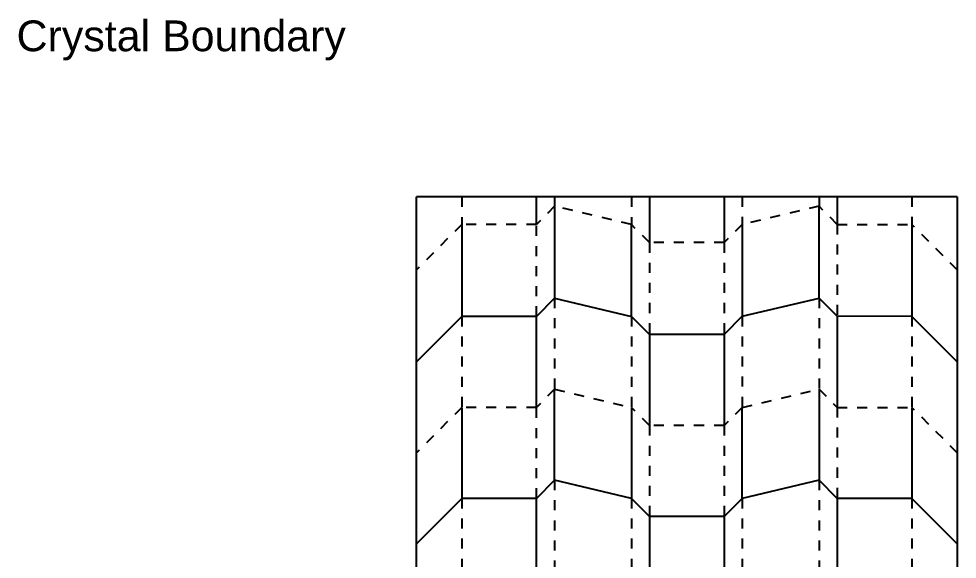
# Model space of a CAD drawing. Extents: x 11 to 192, y -290 to -9.
# Drawn here: x 11.1 to 143, y -84.9 to -9 of the extents above; entities that cross this region are included whole.
import ezdxf

# ---------------------------------------------------------------- set-up
doc = ezdxf.new("R2010")
doc.units = 0
for name, pattern in [('AI-LINETYPE-100', [2.822222, 1.411111, -1.411111]), ('AI-LINETYPE-102', [2.822222, 1.411111, -1.411111]), ('AI-LINETYPE-103', [2.822222, 1.411111, -1.411111]), ('AI-LINETYPE-105', [2.822222, 1.411111, -1.411111]), ('AI-LINETYPE-106', [2.822222, 1.411111, -1.411111]), ('AI-LINETYPE-108', [2.822222, 1.411111, -1.411111]), ('AI-LINETYPE-110', [2.822222, 1.411111, -1.411111]), ('AI-LINETYPE-111', [2.822222, 1.411111, -1.411111]), ('AI-LINETYPE-112', [2.822222, 1.411111, -1.411111]), ('AI-LINETYPE-113', [2.822222, 1.411111, -1.411111]), ('AI-LINETYPE-114', [2.822222, 1.411111, -1.411111]), ('AI-LINETYPE-115', [2.822222, 1.411111, -1.411111]), ('AI-LINETYPE-116', [2.822222, 1.411111, -1.411111]), ('AI-LINETYPE-117', [2.822222, 1.411111, -1.411111]), ('AI-LINETYPE-118', [2.822222, 1.411111, -1.411111]), ('AI-LINETYPE-16', [2.822222, 1.411111, -1.411111]), ('AI-LINETYPE-17', [2.822222, 1.411111, -1.411111]), ('AI-LINETYPE-23', [2.822222, 1.411111, -1.411111]), ('AI-LINETYPE-24', [2.822222, 1.411111, -1.411111]), ('AI-LINETYPE-25', [2.822222, 1.411111, -1.411111]), ('AI-LINETYPE-26', [2.822222, 1.411111, -1.411111]), ('AI-LINETYPE-27', [2.822222, 1.411111, -1.411111]), ('AI-LINETYPE-40', [2.822222, 1.411111, -1.411111]), ('AI-LINETYPE-41', [2.822222, 1.411111, -1.411111]), ('AI-LINETYPE-42', [2.822222, 1.411111, -1.411111]), ('AI-LINETYPE-43', [2.822222, 1.411111, -1.411111]), ('AI-LINETYPE-44', [2.822222, 1.411111, -1.411111]), ('AI-LINETYPE-45', [2.822222, 1.411111, -1.411111]), ('AI-LINETYPE-46', [2.822222, 1.411111, -1.411111]), ('AI-LINETYPE-47', [2.822222, 1.411111, -1.411111]), ('AI-LINETYPE-48', [2.822222, 1.411111, -1.411111]), ('AI-LINETYPE-49', [2.822222, 1.411111, -1.411111]), ('AI-LINETYPE-50', [2.822222, 1.411111, -1.411111]), ('AI-LINETYPE-51', [2.822222, 1.411111, -1.411111]), ('AI-LINETYPE-52', [2.822222, 1.411111, -1.411111]), ('AI-LINETYPE-55', [2.822222, 1.411111, -1.411111]), ('AI-LINETYPE-56', [2.822222, 1.411111, -1.411111]), ('AI-LINETYPE-60', [2.822222, 1.411111, -1.411111]), ('AI-LINETYPE-61', [2.822222, 1.411111, -1.411111]), ('AI-LINETYPE-62', [2.822222, 1.411111, -1.411111]), ('AI-LINETYPE-63', [2.822222, 1.411111, -1.411111]), ('AI-LINETYPE-66', [2.822222, 1.411111, -1.411111]), ('AI-LINETYPE-67', [2.822222, 1.411111, -1.411111]), ('AI-LINETYPE-68', [2.822222, 1.411111, -1.411111]), ('AI-LINETYPE-69', [2.822222, 1.411111, -1.411111]), ('AI-LINETYPE-70', [2.822222, 1.411111, -1.411111]), ('AI-LINETYPE-73', [2.822222, 1.411111, -1.411111]), ('AI-LINETYPE-74', [2.822222, 1.411111, -1.411111])]:
    doc.linetypes.add(name, pattern=pattern)
for name, color, linetype in [('CUTLINE', 7, 'CONTINUOUS'), ('MOUNTAINLINE', 7, 'CONTINUOUS'), ('TEXT', 7, 'CONTINUOUS'), ('VALLEYLINE', 7, 'CONTINUOUS')]:
    doc.layers.add(name, color=color, linetype=linetype)

# ---------------------------------------------------------------- blocks, each defined once
blk = doc.blocks.new('BLOCK_2')
at = {"layer": 'CUTLINE', "color": 7}
blk.add_lwpolyline([(142.99, -34.01), (142.99, -161.92)], dxfattribs=at)
blk = doc.blocks.new('BLOCK_3')
at = {"layer": 'CUTLINE', "color": 7}
blk.add_lwpolyline([(67.01, -161.92), (67.01, -34.01)], dxfattribs=at)
blk = doc.blocks.new('BLOCK_4')
at = {"layer": 'CUTLINE', "color": 7}
for points in [[(143, -34.01), (67.01, -34.01)], [(143, -44.26), (143, -44.26)]]:
    blk.add_lwpolyline(points, dxfattribs=at)
blk = doc.blocks.new('BLOCK_23')
at = {"layer": 'VALLEYLINE', "color": 7, "linetype": 'AI-LINETYPE-16'}
blk.add_lwpolyline([(97.21, -37.87), (86.42, -35.32)], dxfattribs=at)
blk = doc.blocks.new('BLOCK_24')
at = {"layer": 'VALLEYLINE', "color": 7, "linetype": 'AI-LINETYPE-17'}
blk.add_lwpolyline([(123.58, -35.32), (112.79, -37.87)], dxfattribs=at)
blk = doc.blocks.new('BLOCK_30')
at = {"layer": 'VALLEYLINE', "color": 7, "linetype": 'AI-LINETYPE-23'}
blk.add_lwpolyline([(73.39, -76.33), (73.39, -89.1)], dxfattribs=at)
blk = doc.blocks.new('BLOCK_31')
at = {"layer": 'VALLEYLINE', "color": 7, "linetype": 'AI-LINETYPE-24'}
blk.add_lwpolyline([(83.87, -76.33), (83.87, -63.55)], dxfattribs=at)
blk = doc.blocks.new('BLOCK_32')
at = {"layer": 'VALLEYLINE', "color": 7, "linetype": 'AI-LINETYPE-25'}
blk.add_lwpolyline([(73.39, -50.78), (73.39, -63.55)], dxfattribs=at)
blk = doc.blocks.new('BLOCK_33')
at = {"layer": 'VALLEYLINE', "color": 7, "linetype": 'AI-LINETYPE-26'}
blk.add_lwpolyline([(83.87, -50.78), (83.87, -37.87)], dxfattribs=at)
blk = doc.blocks.new('BLOCK_34')
at = {"layer": 'VALLEYLINE', "color": 7, "linetype": 'AI-LINETYPE-27'}
blk.add_lwpolyline([(83.87, -37.87), (73.39, -37.87)], dxfattribs=at)
blk = doc.blocks.new('BLOCK_47')
at = {"layer": 'VALLEYLINE', "color": 7, "linetype": 'AI-LINETYPE-40'}
blk.add_lwpolyline([(136.61, -76.33), (136.61, -89.1)], dxfattribs=at)
blk = doc.blocks.new('BLOCK_48')
at = {"layer": 'VALLEYLINE', "color": 7, "linetype": 'AI-LINETYPE-41'}
blk.add_lwpolyline([(143, -69.94), (136.61, -63.55)], dxfattribs=at)
blk = doc.blocks.new('BLOCK_49')
at = {"layer": 'VALLEYLINE', "color": 7, "linetype": 'AI-LINETYPE-42'}
blk.add_lwpolyline([(136.61, -50.78), (136.61, -63.55)], dxfattribs=at)
blk = doc.blocks.new('BLOCK_50')
at = {"layer": 'VALLEYLINE', "color": 7, "linetype": 'AI-LINETYPE-43'}
blk.add_lwpolyline([(126.13, -63.55), (136.61, -63.55)], dxfattribs=at)
blk = doc.blocks.new('BLOCK_51')
at = {"layer": 'VALLEYLINE', "color": 7, "linetype": 'AI-LINETYPE-44'}
blk.add_lwpolyline([(143, -44.26), (136.61, -37.87)], dxfattribs=at)
blk = doc.blocks.new('BLOCK_52')
at = {"layer": 'VALLEYLINE', "color": 7, "linetype": 'AI-LINETYPE-45'}
blk.add_lwpolyline([(126.13, -37.87), (136.61, -37.87)], dxfattribs=at)
blk = doc.blocks.new('BLOCK_53')
at = {"layer": 'VALLEYLINE', "color": 7, "linetype": 'AI-LINETYPE-46'}
blk.add_lwpolyline([(126.13, -63.55), (126.13, -76.33)], dxfattribs=at)
blk = doc.blocks.new('BLOCK_54')
at = {"layer": 'VALLEYLINE', "color": 7, "linetype": 'AI-LINETYPE-47'}
blk.add_lwpolyline([(123.58, -73.77), (123.58, -86.55)], dxfattribs=at)
blk = doc.blocks.new('BLOCK_55')
at = {"layer": 'VALLEYLINE', "color": 7, "linetype": 'AI-LINETYPE-48'}
blk.add_lwpolyline([(126.13, -37.87), (126.13, -50.77)], dxfattribs=at)
blk = doc.blocks.new('BLOCK_56')
at = {"layer": 'VALLEYLINE', "color": 7, "linetype": 'AI-LINETYPE-49'}
blk.add_lwpolyline([(123.58, -48.22), (123.58, -61)], dxfattribs=at)
blk = doc.blocks.new('BLOCK_57')
at = {"layer": 'VALLEYLINE', "color": 7, "linetype": 'AI-LINETYPE-50'}
blk.add_lwpolyline([(112.79, -76.33), (112.79, -89.1)], dxfattribs=at)
blk = doc.blocks.new('BLOCK_58')
at = {"layer": 'VALLEYLINE', "color": 7, "linetype": 'AI-LINETYPE-51'}
blk.add_lwpolyline([(112.79, -50.77), (112.79, -63.55)], dxfattribs=at)
blk = doc.blocks.new('BLOCK_59')
at = {"layer": 'VALLEYLINE', "color": 7, "linetype": 'AI-LINETYPE-52'}
blk.add_lwpolyline([(112.79, -63.55), (123.58, -61)], dxfattribs=at)
blk = doc.blocks.new('BLOCK_62')
at = {"layer": 'VALLEYLINE', "color": 7, "linetype": 'AI-LINETYPE-55'}
blk.add_lwpolyline([(110.24, -66.11), (110.24, -78.88)], dxfattribs=at)
blk = doc.blocks.new('BLOCK_63')
at = {"layer": 'VALLEYLINE', "color": 7, "linetype": 'AI-LINETYPE-56'}
blk.add_lwpolyline([(110.24, -40.43), (110.24, -53.33)], dxfattribs=at)
blk = doc.blocks.new('BLOCK_67')
at = {"layer": 'VALLEYLINE', "color": 7, "linetype": 'AI-LINETYPE-60'}
blk.add_lwpolyline([(99.76, -66.11), (99.76, -78.88)], dxfattribs=at)
blk = doc.blocks.new('BLOCK_68')
at = {"layer": 'VALLEYLINE', "color": 7, "linetype": 'AI-LINETYPE-61'}
blk.add_lwpolyline([(110.24, -66.11), (99.76, -66.11)], dxfattribs=at)
blk = doc.blocks.new('BLOCK_69')
at = {"layer": 'VALLEYLINE', "color": 7, "linetype": 'AI-LINETYPE-62'}
blk.add_lwpolyline([(99.76, -40.43), (99.76, -53.33)], dxfattribs=at)
blk = doc.blocks.new('BLOCK_70')
at = {"layer": 'VALLEYLINE', "color": 7, "linetype": 'AI-LINETYPE-63'}
blk.add_lwpolyline([(110.24, -40.43), (99.76, -40.43)], dxfattribs=at)
blk = doc.blocks.new('BLOCK_73')
at = {"layer": 'VALLEYLINE', "color": 7, "linetype": 'AI-LINETYPE-66'}
blk.add_lwpolyline([(97.21, -76.33), (97.21, -89.1)], dxfattribs=at)
blk = doc.blocks.new('BLOCK_74')
at = {"layer": 'VALLEYLINE', "color": 7, "linetype": 'AI-LINETYPE-67'}
blk.add_lwpolyline([(97.21, -50.78), (97.21, -63.55)], dxfattribs=at)
blk = doc.blocks.new('BLOCK_75')
at = {"layer": 'VALLEYLINE', "color": 7, "linetype": 'AI-LINETYPE-68'}
blk.add_lwpolyline([(86.42, -73.77), (86.42, -86.55)], dxfattribs=at)
blk = doc.blocks.new('BLOCK_76')
at = {"layer": 'VALLEYLINE', "color": 7, "linetype": 'AI-LINETYPE-69'}
blk.add_lwpolyline([(86.42, -61), (97.21, -63.55)], dxfattribs=at)
blk = doc.blocks.new('BLOCK_77')
at = {"layer": 'VALLEYLINE', "color": 7, "linetype": 'AI-LINETYPE-70'}
blk.add_lwpolyline([(86.42, -48.22), (86.42, -61)], dxfattribs=at)
blk = doc.blocks.new('BLOCK_80')
at = {"layer": 'VALLEYLINE', "color": 7, "linetype": 'AI-LINETYPE-73'}
blk.add_lwpolyline([(73.39, -63.55), (67.01, -69.94)], dxfattribs=at)
blk = doc.blocks.new('BLOCK_81')
at = {"layer": 'VALLEYLINE', "color": 7, "linetype": 'AI-LINETYPE-74'}
blk.add_lwpolyline([(73.39, -37.87), (67.01, -44.26)], dxfattribs=at)
blk = doc.blocks.new('BLOCK_107')
at = {"layer": 'VALLEYLINE', "color": 7, "linetype": 'AI-LINETYPE-100'}
blk.add_lwpolyline([(83.87, -63.55), (73.39, -63.55)], dxfattribs=at)
blk = doc.blocks.new('BLOCK_109')
at = {"layer": 'VALLEYLINE', "color": 7, "linetype": 'AI-LINETYPE-102'}
blk.add_lwpolyline([(123.58, -61), (126.13, -63.55)], dxfattribs=at)
blk = doc.blocks.new('BLOCK_110')
at = {"layer": 'VALLEYLINE', "color": 7, "linetype": 'AI-LINETYPE-103'}
blk.add_lwpolyline([(112.79, -33.97), (112.79, -37.87)], dxfattribs=at)
blk = doc.blocks.new('BLOCK_112')
at = {"layer": 'VALLEYLINE', "color": 7, "linetype": 'AI-LINETYPE-105'}
blk.add_lwpolyline([(112.79, -63.55), (110.24, -66.11)], dxfattribs=at)
blk = doc.blocks.new('BLOCK_113')
at = {"layer": 'VALLEYLINE', "color": 7, "linetype": 'AI-LINETYPE-106'}
blk.add_lwpolyline([(112.79, -37.87), (110.24, -40.43)], dxfattribs=at)
blk = doc.blocks.new('BLOCK_115')
at = {"layer": 'VALLEYLINE', "color": 7, "linetype": 'AI-LINETYPE-108'}
blk.add_lwpolyline([(99.76, -66.11), (97.21, -63.55)], dxfattribs=at)
blk = doc.blocks.new('BLOCK_117')
at = {"layer": 'VALLEYLINE', "color": 7, "linetype": 'AI-LINETYPE-110'}
blk.add_lwpolyline([(86.42, -61), (83.87, -63.55)], dxfattribs=at)
blk = doc.blocks.new('BLOCK_118')
at = {"layer": 'VALLEYLINE', "color": 7, "linetype": 'AI-LINETYPE-111'}
blk.add_lwpolyline([(73.39, -34.01), (73.39, -37.87)], dxfattribs=at)
blk = doc.blocks.new('BLOCK_119')
at = {"layer": 'VALLEYLINE', "color": 7, "linetype": 'AI-LINETYPE-112'}
blk.add_lwpolyline([(136.61, -33.97), (136.61, -37.87)], dxfattribs=at)
blk = doc.blocks.new('BLOCK_120')
at = {"layer": 'VALLEYLINE', "color": 7, "linetype": 'AI-LINETYPE-113'}
blk.add_lwpolyline([(126.13, -37.87), (123.58, -35.32)], dxfattribs=at)
blk = doc.blocks.new('BLOCK_121')
at = {"layer": 'VALLEYLINE', "color": 7, "linetype": 'AI-LINETYPE-114'}
blk.add_lwpolyline([(99.76, -40.43), (97.21, -37.87)], dxfattribs=at)
blk = doc.blocks.new('BLOCK_122')
at = {"layer": 'VALLEYLINE', "color": 7, "linetype": 'AI-LINETYPE-115'}
blk.add_lwpolyline([(97.21, -34.01), (97.21, -37.87)], dxfattribs=at)
blk = doc.blocks.new('BLOCK_123')
at = {"layer": 'VALLEYLINE', "color": 7, "linetype": 'AI-LINETYPE-116'}
blk.add_lwpolyline([(86.42, -35.32), (83.87, -37.87)], dxfattribs=at)
blk = doc.blocks.new('BLOCK_124')
at = {"layer": 'VALLEYLINE', "color": 7, "linetype": 'AI-LINETYPE-117'}
blk.add_lwpolyline([(123.58, -33.97), (123.58, -35.32)], dxfattribs=at)
blk = doc.blocks.new('BLOCK_125')
at = {"layer": 'VALLEYLINE', "color": 7, "linetype": 'AI-LINETYPE-118'}
blk.add_lwpolyline([(86.42, -33.97), (86.42, -35.32)], dxfattribs=at)
blk = doc.blocks.new('BLOCK_244')
at = {"layer": 'MOUNTAINLINE', "color": 7}
for points in [[(67.01, -34.01), (67.01, -34.01)], [(67.01, -44.26), (67.01, -44.26)]]:
    blk.add_lwpolyline(points, dxfattribs=at)
blk = doc.blocks.new('BLOCK_261')
at = {"layer": 'MOUNTAINLINE', "color": 7}
blk.add_lwpolyline([(86.42, -48.22), (97.21, -50.78)], dxfattribs=at)
blk = doc.blocks.new('BLOCK_262')
at = {"layer": 'MOUNTAINLINE', "color": 7}
blk.add_lwpolyline([(97.21, -50.78), (97.21, -37.87)], dxfattribs=at)
blk = doc.blocks.new('BLOCK_263')
at = {"layer": 'MOUNTAINLINE', "color": 7}
blk.add_lwpolyline([(86.42, -35.32), (86.42, -48.22)], dxfattribs=at)
blk = doc.blocks.new('BLOCK_264')
at = {"layer": 'MOUNTAINLINE', "color": 7}
blk.add_lwpolyline([(112.79, -37.87), (112.79, -50.77)], dxfattribs=at)
blk = doc.blocks.new('BLOCK_265')
at = {"layer": 'MOUNTAINLINE', "color": 7}
blk.add_lwpolyline([(112.79, -50.77), (123.58, -48.22)], dxfattribs=at)
blk = doc.blocks.new('BLOCK_266')
at = {"layer": 'MOUNTAINLINE', "color": 7}
blk.add_lwpolyline([(123.58, -48.22), (123.58, -35.32)], dxfattribs=at)
blk = doc.blocks.new('BLOCK_275')
at = {"layer": 'MOUNTAINLINE', "color": 7}
blk.add_lwpolyline([(83.87, -89.1), (83.87, -76.33)], dxfattribs=at)
blk = doc.blocks.new('BLOCK_276')
at = {"layer": 'MOUNTAINLINE', "color": 7}
blk.add_lwpolyline([(83.87, -76.33), (73.39, -76.33)], dxfattribs=at)
blk = doc.blocks.new('BLOCK_277')
at = {"layer": 'MOUNTAINLINE', "color": 7}
blk.add_lwpolyline([(73.39, -63.55), (73.39, -76.33)], dxfattribs=at)
blk = doc.blocks.new('BLOCK_278')
at = {"layer": 'MOUNTAINLINE', "color": 7}
blk.add_lwpolyline([(83.87, -63.55), (83.87, -50.78)], dxfattribs=at)
blk = doc.blocks.new('BLOCK_279')
at = {"layer": 'MOUNTAINLINE', "color": 7}
blk.add_lwpolyline([(83.87, -50.78), (73.39, -50.78)], dxfattribs=at)
blk = doc.blocks.new('BLOCK_280')
at = {"layer": 'MOUNTAINLINE', "color": 7}
blk.add_lwpolyline([(73.39, -37.87), (73.39, -50.78)], dxfattribs=at)
blk = doc.blocks.new('BLOCK_281')
at = {"layer": 'MOUNTAINLINE', "color": 7}
blk.add_lwpolyline([(83.87, -37.87), (83.87, -33.97)], dxfattribs=at)
blk = doc.blocks.new('BLOCK_297')
at = {"layer": 'MOUNTAINLINE', "color": 7}
blk.add_lwpolyline([(142.99, -82.71), (136.61, -76.33)], dxfattribs=at)
blk = doc.blocks.new('BLOCK_298')
at = {"layer": 'MOUNTAINLINE', "color": 7}
blk.add_lwpolyline([(126.13, -76.33), (126.13, -89.1)], dxfattribs=at)
blk = doc.blocks.new('BLOCK_299')
at = {"layer": 'MOUNTAINLINE', "color": 7}
blk.add_lwpolyline([(136.61, -76.33), (126.13, -76.33)], dxfattribs=at)
blk = doc.blocks.new('BLOCK_300')
at = {"layer": 'MOUNTAINLINE', "color": 7}
blk.add_lwpolyline([(136.61, -63.55), (136.61, -76.33)], dxfattribs=at)
blk = doc.blocks.new('BLOCK_301')
at = {"layer": 'MOUNTAINLINE', "color": 7}
blk.add_lwpolyline([(143, -57.16), (136.61, -50.78)], dxfattribs=at)
blk = doc.blocks.new('BLOCK_302')
at = {"layer": 'MOUNTAINLINE', "color": 7}
blk.add_lwpolyline([(126.13, -50.77), (126.13, -63.55)], dxfattribs=at)
blk = doc.blocks.new('BLOCK_303')
at = {"layer": 'MOUNTAINLINE', "color": 7}
blk.add_lwpolyline([(136.61, -50.78), (126.13, -50.77)], dxfattribs=at)
blk = doc.blocks.new('BLOCK_304')
at = {"layer": 'MOUNTAINLINE', "color": 7}
blk.add_lwpolyline([(136.61, -37.87), (136.61, -50.78)], dxfattribs=at)
blk = doc.blocks.new('BLOCK_305')
at = {"layer": 'MOUNTAINLINE', "color": 7}
blk.add_lwpolyline([(126.13, -34.11), (126.13, -37.87)], dxfattribs=at)
blk = doc.blocks.new('BLOCK_306')
at = {"layer": 'MOUNTAINLINE', "color": 7}
blk.add_lwpolyline([(126.13, -76.33), (123.58, -73.77)], dxfattribs=at)
blk = doc.blocks.new('BLOCK_307')
at = {"layer": 'MOUNTAINLINE', "color": 7}
blk.add_lwpolyline([(126.13, -50.77), (123.58, -48.22)], dxfattribs=at)
blk = doc.blocks.new('BLOCK_308')
at = {"layer": 'MOUNTAINLINE', "color": 7}
blk.add_lwpolyline([(123.58, -73.77), (112.79, -76.33)], dxfattribs=at)
blk = doc.blocks.new('BLOCK_309')
at = {"layer": 'MOUNTAINLINE', "color": 7}
blk.add_lwpolyline([(123.58, -61), (123.58, -73.77)], dxfattribs=at)
blk = doc.blocks.new('BLOCK_312')
at = {"layer": 'MOUNTAINLINE', "color": 7}
blk.add_lwpolyline([(110.24, -78.88), (110.24, -91.66)], dxfattribs=at)
blk = doc.blocks.new('BLOCK_313')
at = {"layer": 'MOUNTAINLINE', "color": 7}
blk.add_lwpolyline([(112.79, -76.33), (110.24, -78.88)], dxfattribs=at)
blk = doc.blocks.new('BLOCK_314')
at = {"layer": 'MOUNTAINLINE', "color": 7}
blk.add_lwpolyline([(112.79, -76.33), (112.79, -63.55)], dxfattribs=at)
blk = doc.blocks.new('BLOCK_315')
at = {"layer": 'MOUNTAINLINE', "color": 7}
blk.add_lwpolyline([(110.24, -53.33), (110.24, -66.11)], dxfattribs=at)
blk = doc.blocks.new('BLOCK_316')
at = {"layer": 'MOUNTAINLINE', "color": 7}
blk.add_lwpolyline([(112.79, -50.77), (110.24, -53.33)], dxfattribs=at)
blk = doc.blocks.new('BLOCK_317')
at = {"layer": 'MOUNTAINLINE', "color": 7}
blk.add_lwpolyline([(110.24, -33.97), (110.24, -40.43)], dxfattribs=at)
blk = doc.blocks.new('BLOCK_320')
at = {"layer": 'MOUNTAINLINE', "color": 7}
blk.add_lwpolyline([(99.76, -78.88), (99.76, -91.66)], dxfattribs=at)
blk = doc.blocks.new('BLOCK_321')
at = {"layer": 'MOUNTAINLINE', "color": 7}
blk.add_lwpolyline([(110.24, -78.88), (99.76, -78.88)], dxfattribs=at)
blk = doc.blocks.new('BLOCK_322')
at = {"layer": 'MOUNTAINLINE', "color": 7}
blk.add_lwpolyline([(99.76, -53.33), (99.76, -66.11)], dxfattribs=at)
blk = doc.blocks.new('BLOCK_323')
at = {"layer": 'MOUNTAINLINE', "color": 7}
blk.add_lwpolyline([(110.24, -53.33), (99.76, -53.33)], dxfattribs=at)
blk = doc.blocks.new('BLOCK_324')
at = {"layer": 'MOUNTAINLINE', "color": 7}
blk.add_lwpolyline([(99.76, -34.01), (99.76, -40.43)], dxfattribs=at)
blk = doc.blocks.new('BLOCK_329')
at = {"layer": 'MOUNTAINLINE', "color": 7}
blk.add_lwpolyline([(99.76, -78.88), (97.21, -76.33)], dxfattribs=at)
blk = doc.blocks.new('BLOCK_330')
at = {"layer": 'MOUNTAINLINE', "color": 7}
blk.add_lwpolyline([(97.21, -63.55), (97.21, -76.33)], dxfattribs=at)
blk = doc.blocks.new('BLOCK_331')
at = {"layer": 'MOUNTAINLINE', "color": 7}
blk.add_lwpolyline([(99.76, -53.33), (97.21, -50.78)], dxfattribs=at)
blk = doc.blocks.new('BLOCK_332')
at = {"layer": 'MOUNTAINLINE', "color": 7}
blk.add_lwpolyline([(97.21, -76.33), (86.42, -73.77)], dxfattribs=at)
blk = doc.blocks.new('BLOCK_335')
at = {"layer": 'MOUNTAINLINE', "color": 7}
blk.add_lwpolyline([(86.42, -73.77), (83.87, -76.33)], dxfattribs=at)
blk = doc.blocks.new('BLOCK_336')
at = {"layer": 'MOUNTAINLINE', "color": 7}
blk.add_lwpolyline([(86.42, -73.77), (86.42, -61)], dxfattribs=at)
blk = doc.blocks.new('BLOCK_337')
at = {"layer": 'MOUNTAINLINE', "color": 7}
blk.add_lwpolyline([(86.42, -48.22), (83.87, -50.78)], dxfattribs=at)
blk = doc.blocks.new('BLOCK_340')
at = {"layer": 'MOUNTAINLINE', "color": 7}
blk.add_lwpolyline([(73.39, -76.33), (67.01, -82.71)], dxfattribs=at)
blk = doc.blocks.new('BLOCK_341')
at = {"layer": 'MOUNTAINLINE', "color": 7}
blk.add_lwpolyline([(73.39, -50.78), (67.01, -57.16)], dxfattribs=at)

msp = doc.modelspace()

# ---------------------------------------------------------------- block references
at = {"layer": 'CUTLINE'}
for name in ['BLOCK_3', 'BLOCK_4', 'BLOCK_2']:
    msp.add_blockref(name, (0, 0), dxfattribs=at)
at = {"layer": 'MOUNTAINLINE'}
for name in ['BLOCK_244', 'BLOCK_281', 'BLOCK_324', 'BLOCK_317', 'BLOCK_305', 'BLOCK_263', 'BLOCK_266', 'BLOCK_280', 'BLOCK_262', 'BLOCK_264', 'BLOCK_304', 'BLOCK_337', 'BLOCK_261', 'BLOCK_265', 'BLOCK_307', 'BLOCK_341', 'BLOCK_279', 'BLOCK_278', 'BLOCK_331', 'BLOCK_316', 'BLOCK_302', 'BLOCK_303', 'BLOCK_301', 'BLOCK_322', 'BLOCK_323', 'BLOCK_315', 'BLOCK_336', 'BLOCK_309', 'BLOCK_277', 'BLOCK_330', 'BLOCK_314', 'BLOCK_300', 'BLOCK_335', 'BLOCK_332', 'BLOCK_308', 'BLOCK_306', 'BLOCK_340', 'BLOCK_276', 'BLOCK_275', 'BLOCK_329', 'BLOCK_313', 'BLOCK_298', 'BLOCK_299', 'BLOCK_297', 'BLOCK_320', 'BLOCK_321', 'BLOCK_312']:
    msp.add_blockref(name, (0, 0), dxfattribs=at)
at = {"layer": 'VALLEYLINE'}
for name in ['BLOCK_118', 'BLOCK_125', 'BLOCK_122', 'BLOCK_110', 'BLOCK_124', 'BLOCK_119', 'BLOCK_123', 'BLOCK_23', 'BLOCK_24', 'BLOCK_120', 'BLOCK_81', 'BLOCK_34', 'BLOCK_33', 'BLOCK_121', 'BLOCK_113', 'BLOCK_52', 'BLOCK_55', 'BLOCK_51', 'BLOCK_69', 'BLOCK_70', 'BLOCK_63', 'BLOCK_77', 'BLOCK_56', 'BLOCK_32', 'BLOCK_74', 'BLOCK_58', 'BLOCK_49', 'BLOCK_117', 'BLOCK_76', 'BLOCK_59', 'BLOCK_109', 'BLOCK_80', 'BLOCK_107', 'BLOCK_31', 'BLOCK_115', 'BLOCK_112', 'BLOCK_50', 'BLOCK_53', 'BLOCK_48', 'BLOCK_67', 'BLOCK_68', 'BLOCK_62', 'BLOCK_75', 'BLOCK_54', 'BLOCK_30', 'BLOCK_73', 'BLOCK_57', 'BLOCK_47']:
    msp.add_blockref(name, (0, 0), dxfattribs=at)

# ---------------------------------------------------------------- texts
at = {"layer": 'TEXT', "color": 7, "insert": (10.83, -14.86), "char_height": 4.318, "attachment_point": 7}
msp.add_mtext('\\fArial|b0|i0|c0|p34;\\W1;Crystal Boundary', dxfattribs=at)

doc.saveas('drawing.dxf')
